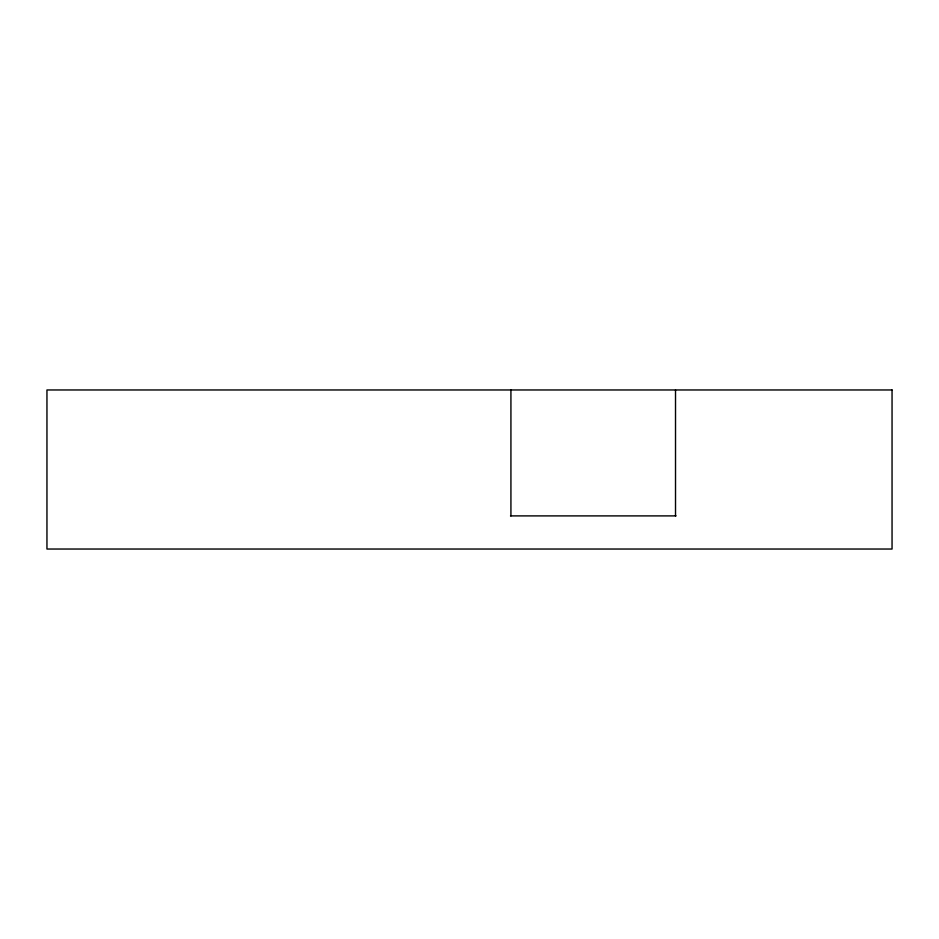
<?xml version="1.0" encoding="UTF-8"?>
<svg xmlns="http://www.w3.org/2000/svg" width="939" height="939" viewBox="0 0 939 939"><rect width="100%" height="100%" fill="white"/><g stroke="black" fill="none" stroke-linecap="round" stroke-linejoin="round"><path stroke-width="1.41" d="M510.511 515.898L676.021 515.898M675.517 389.967L675.517 515.898M510.922 389.967L510.922 515.898M892.05 389.967L46.95 389.967L46.95 549.033L892.05 549.033L892.05 389.967"/></g></svg>
